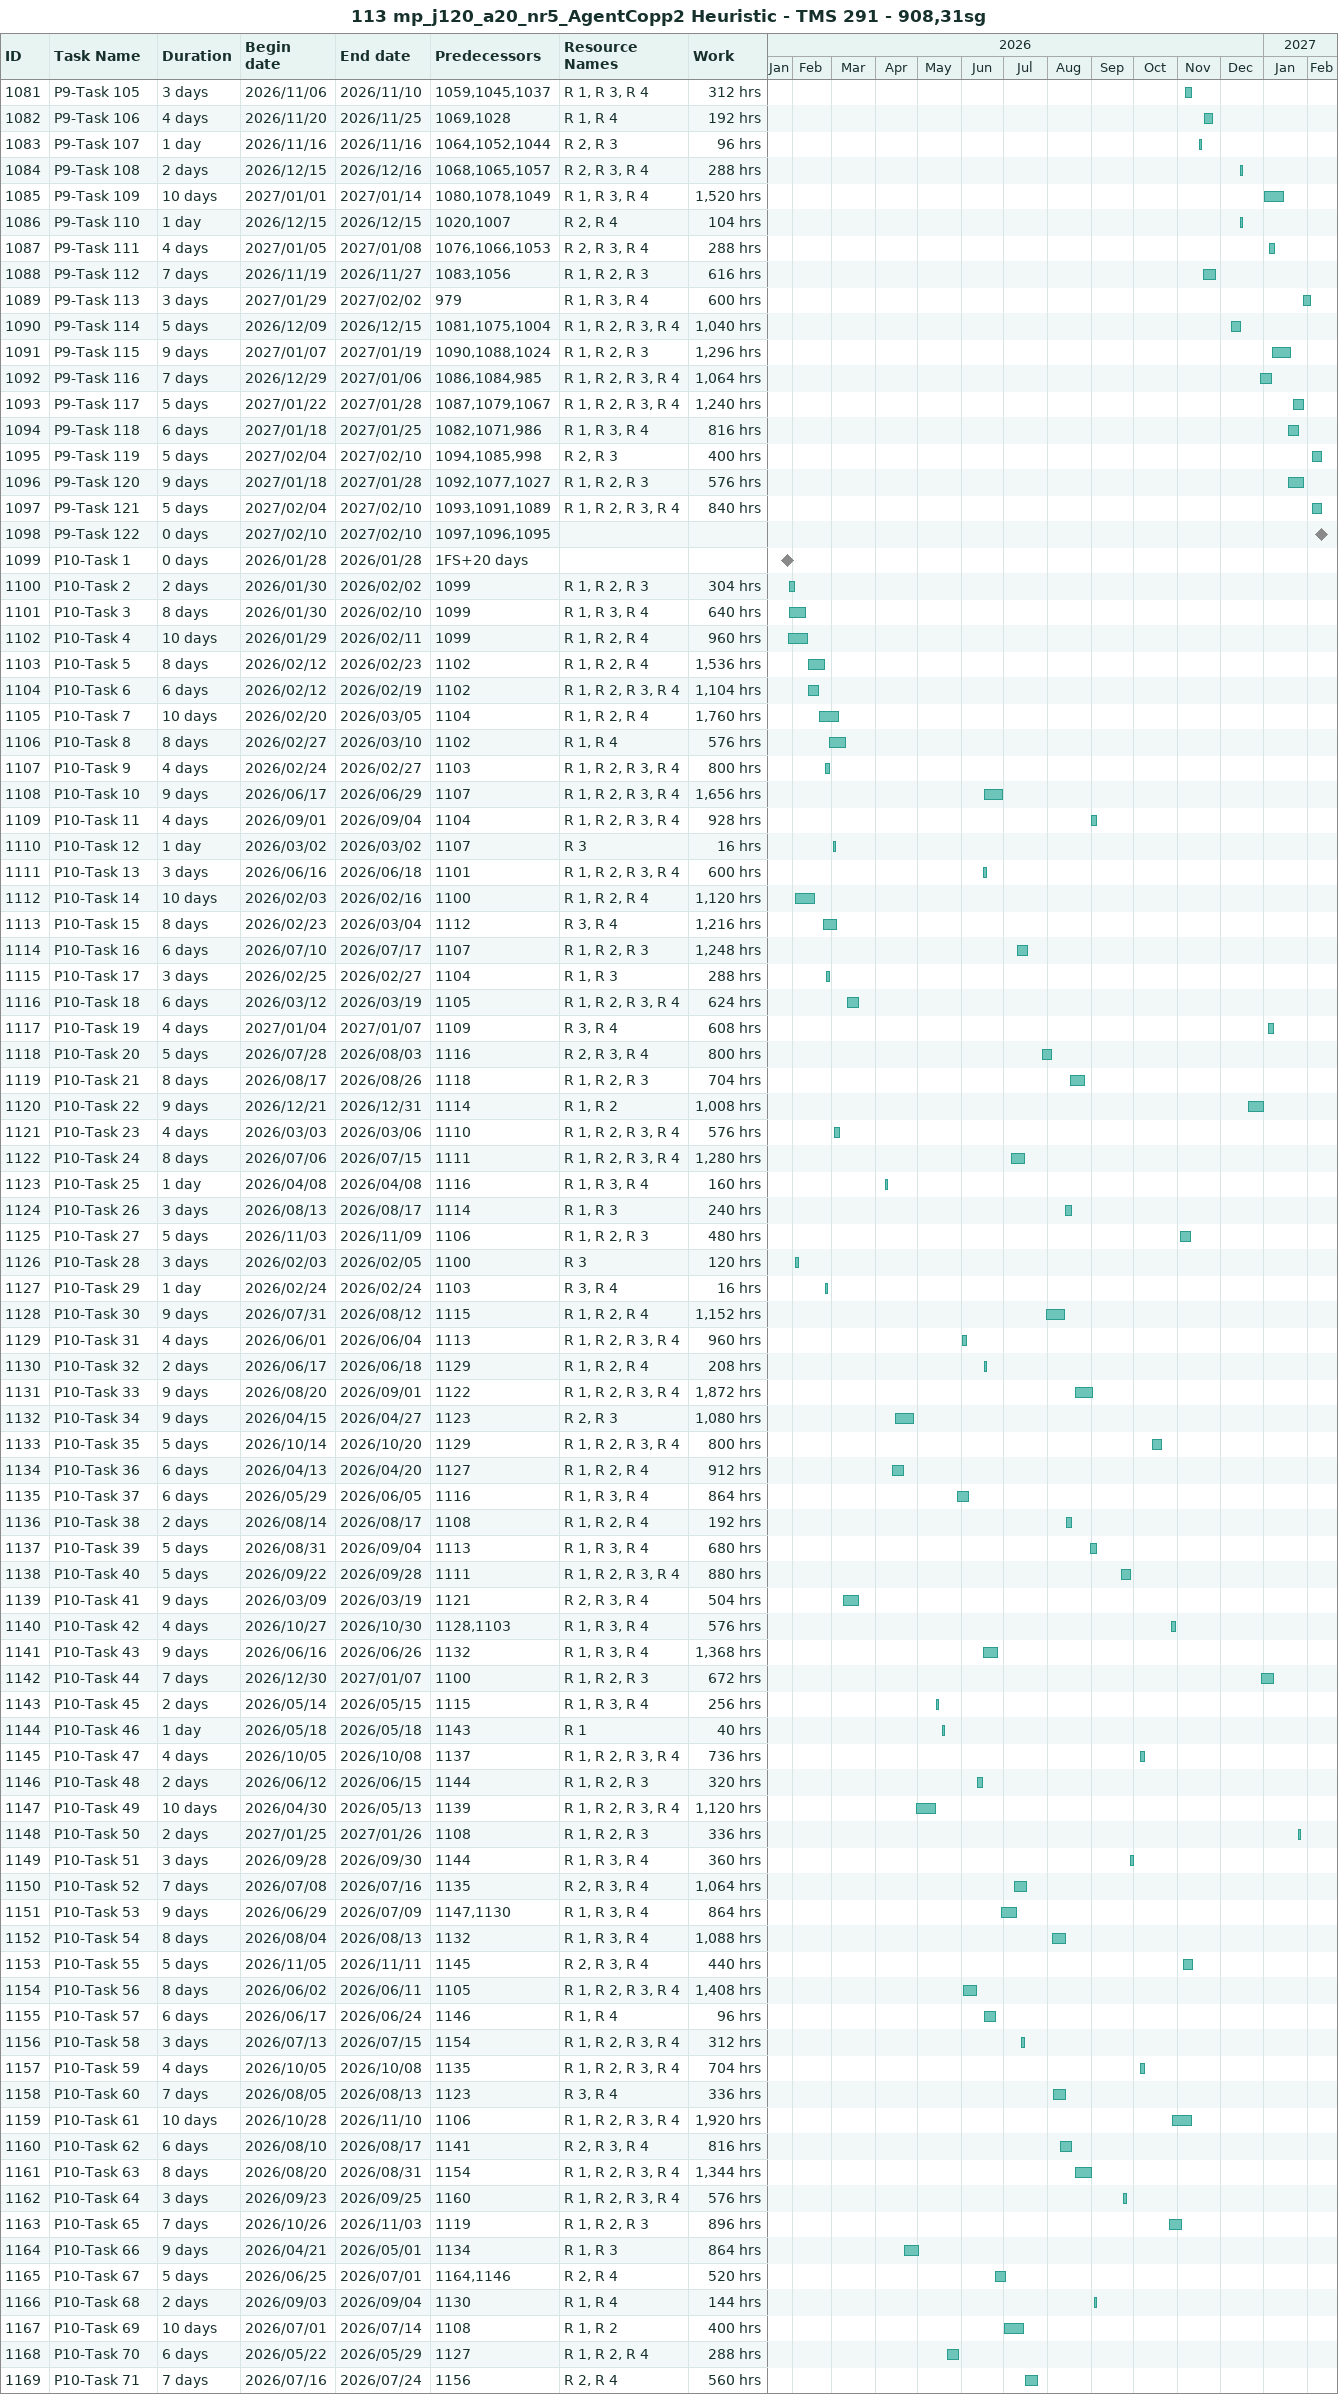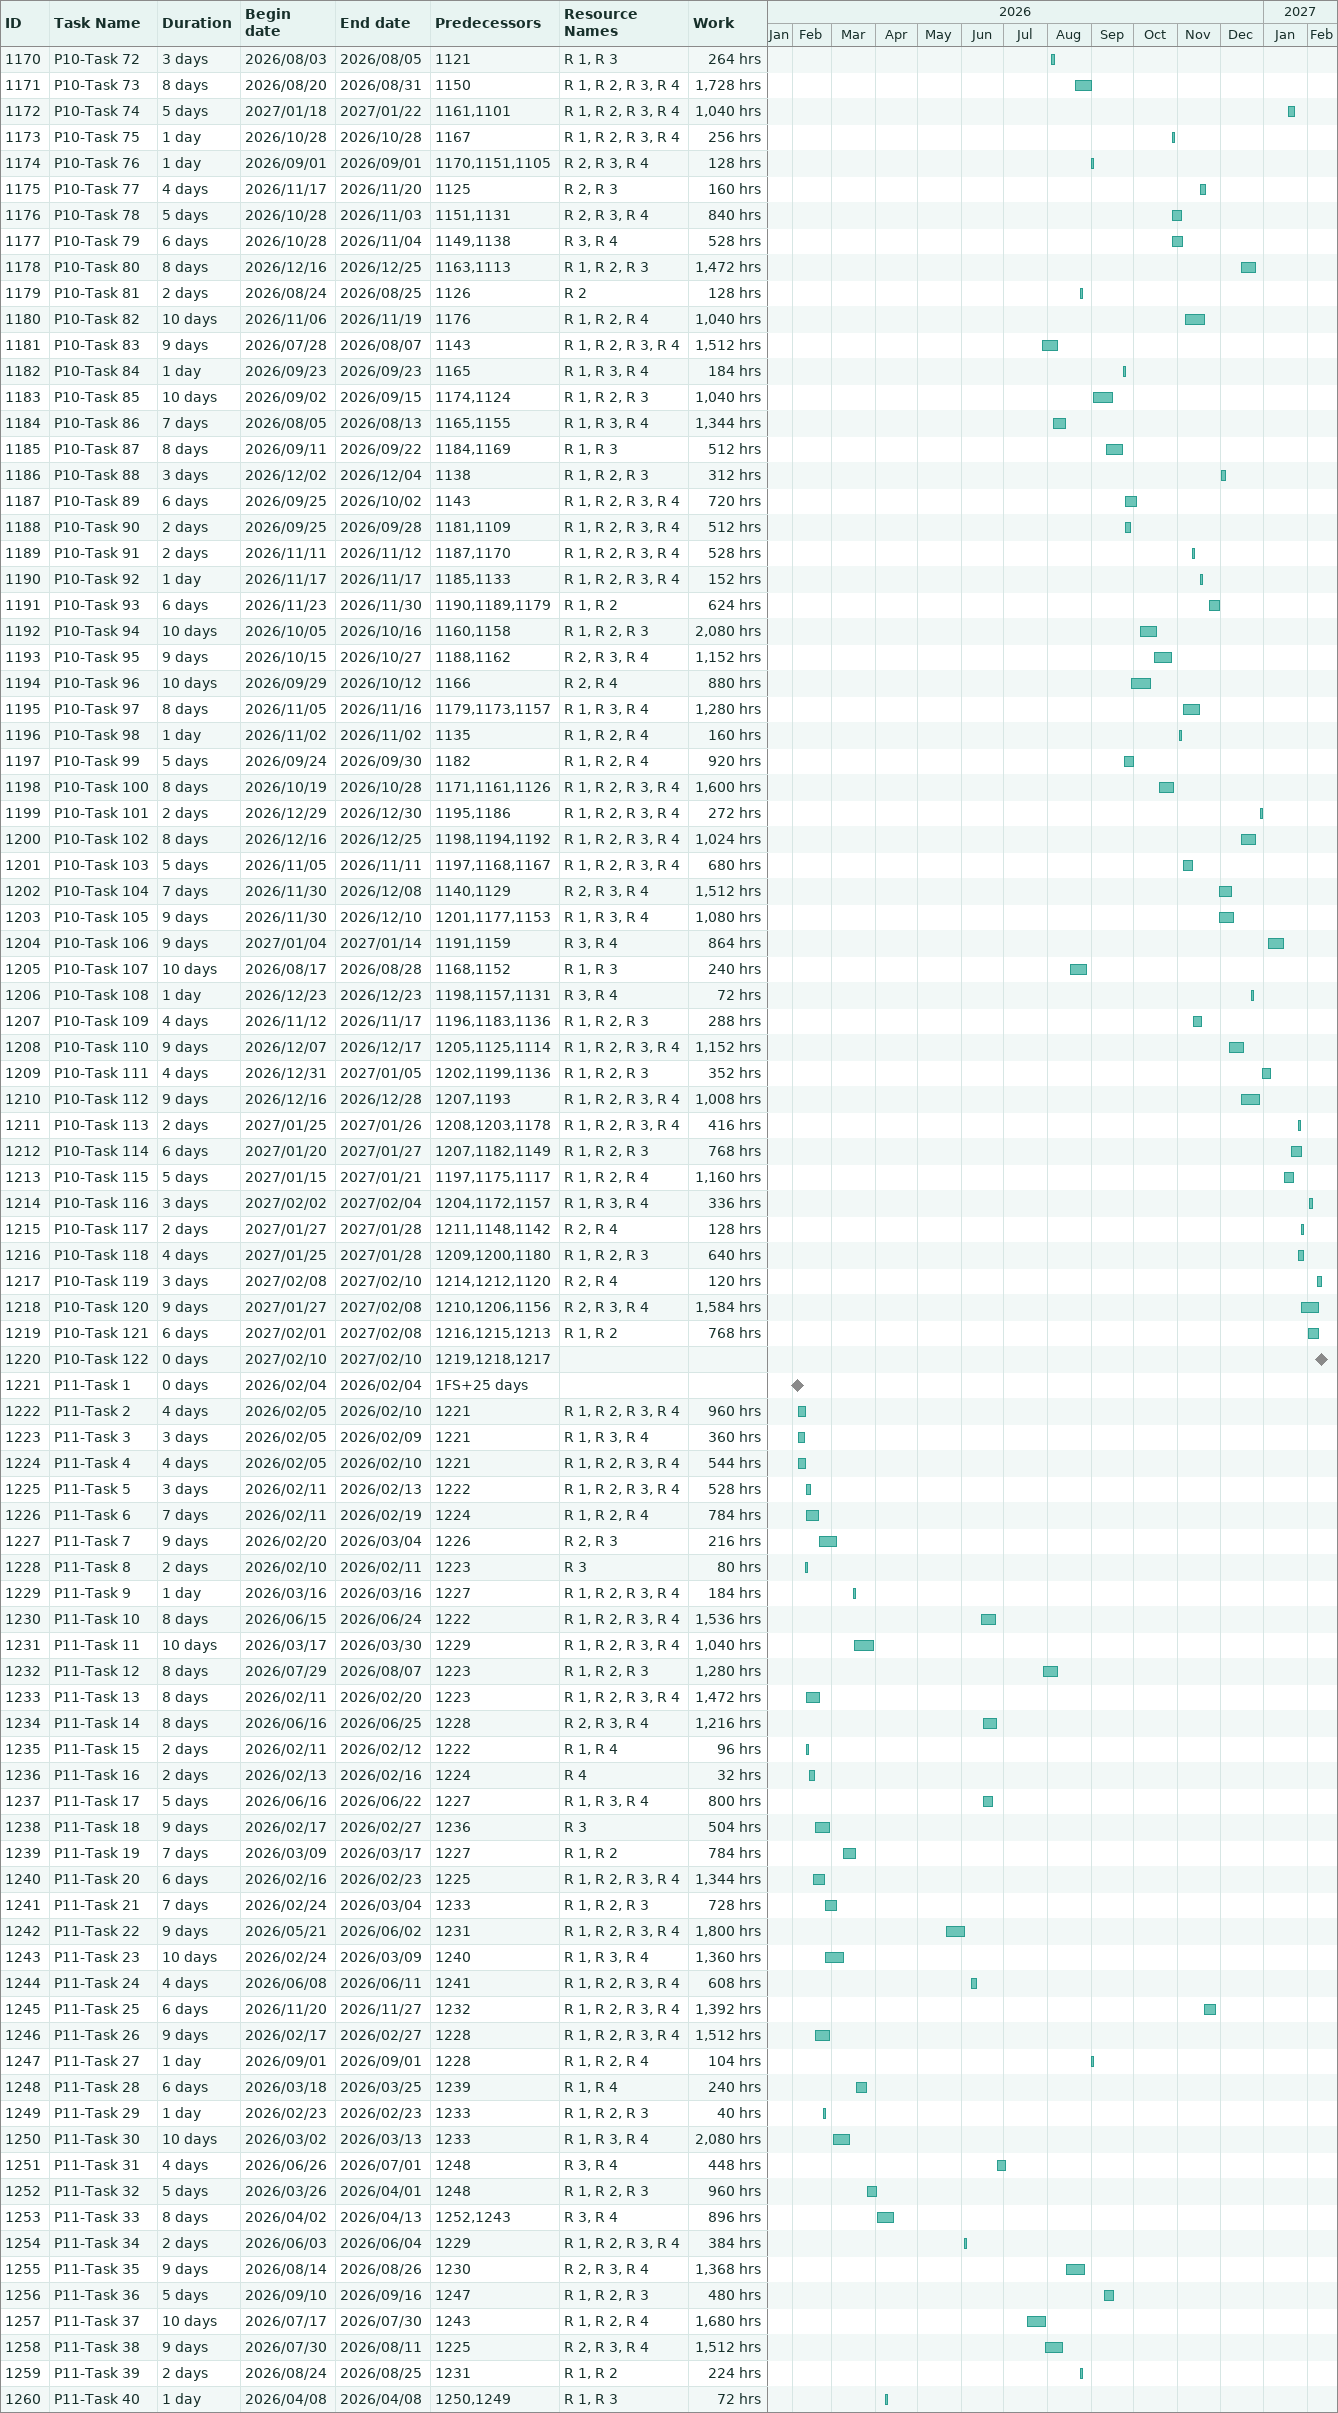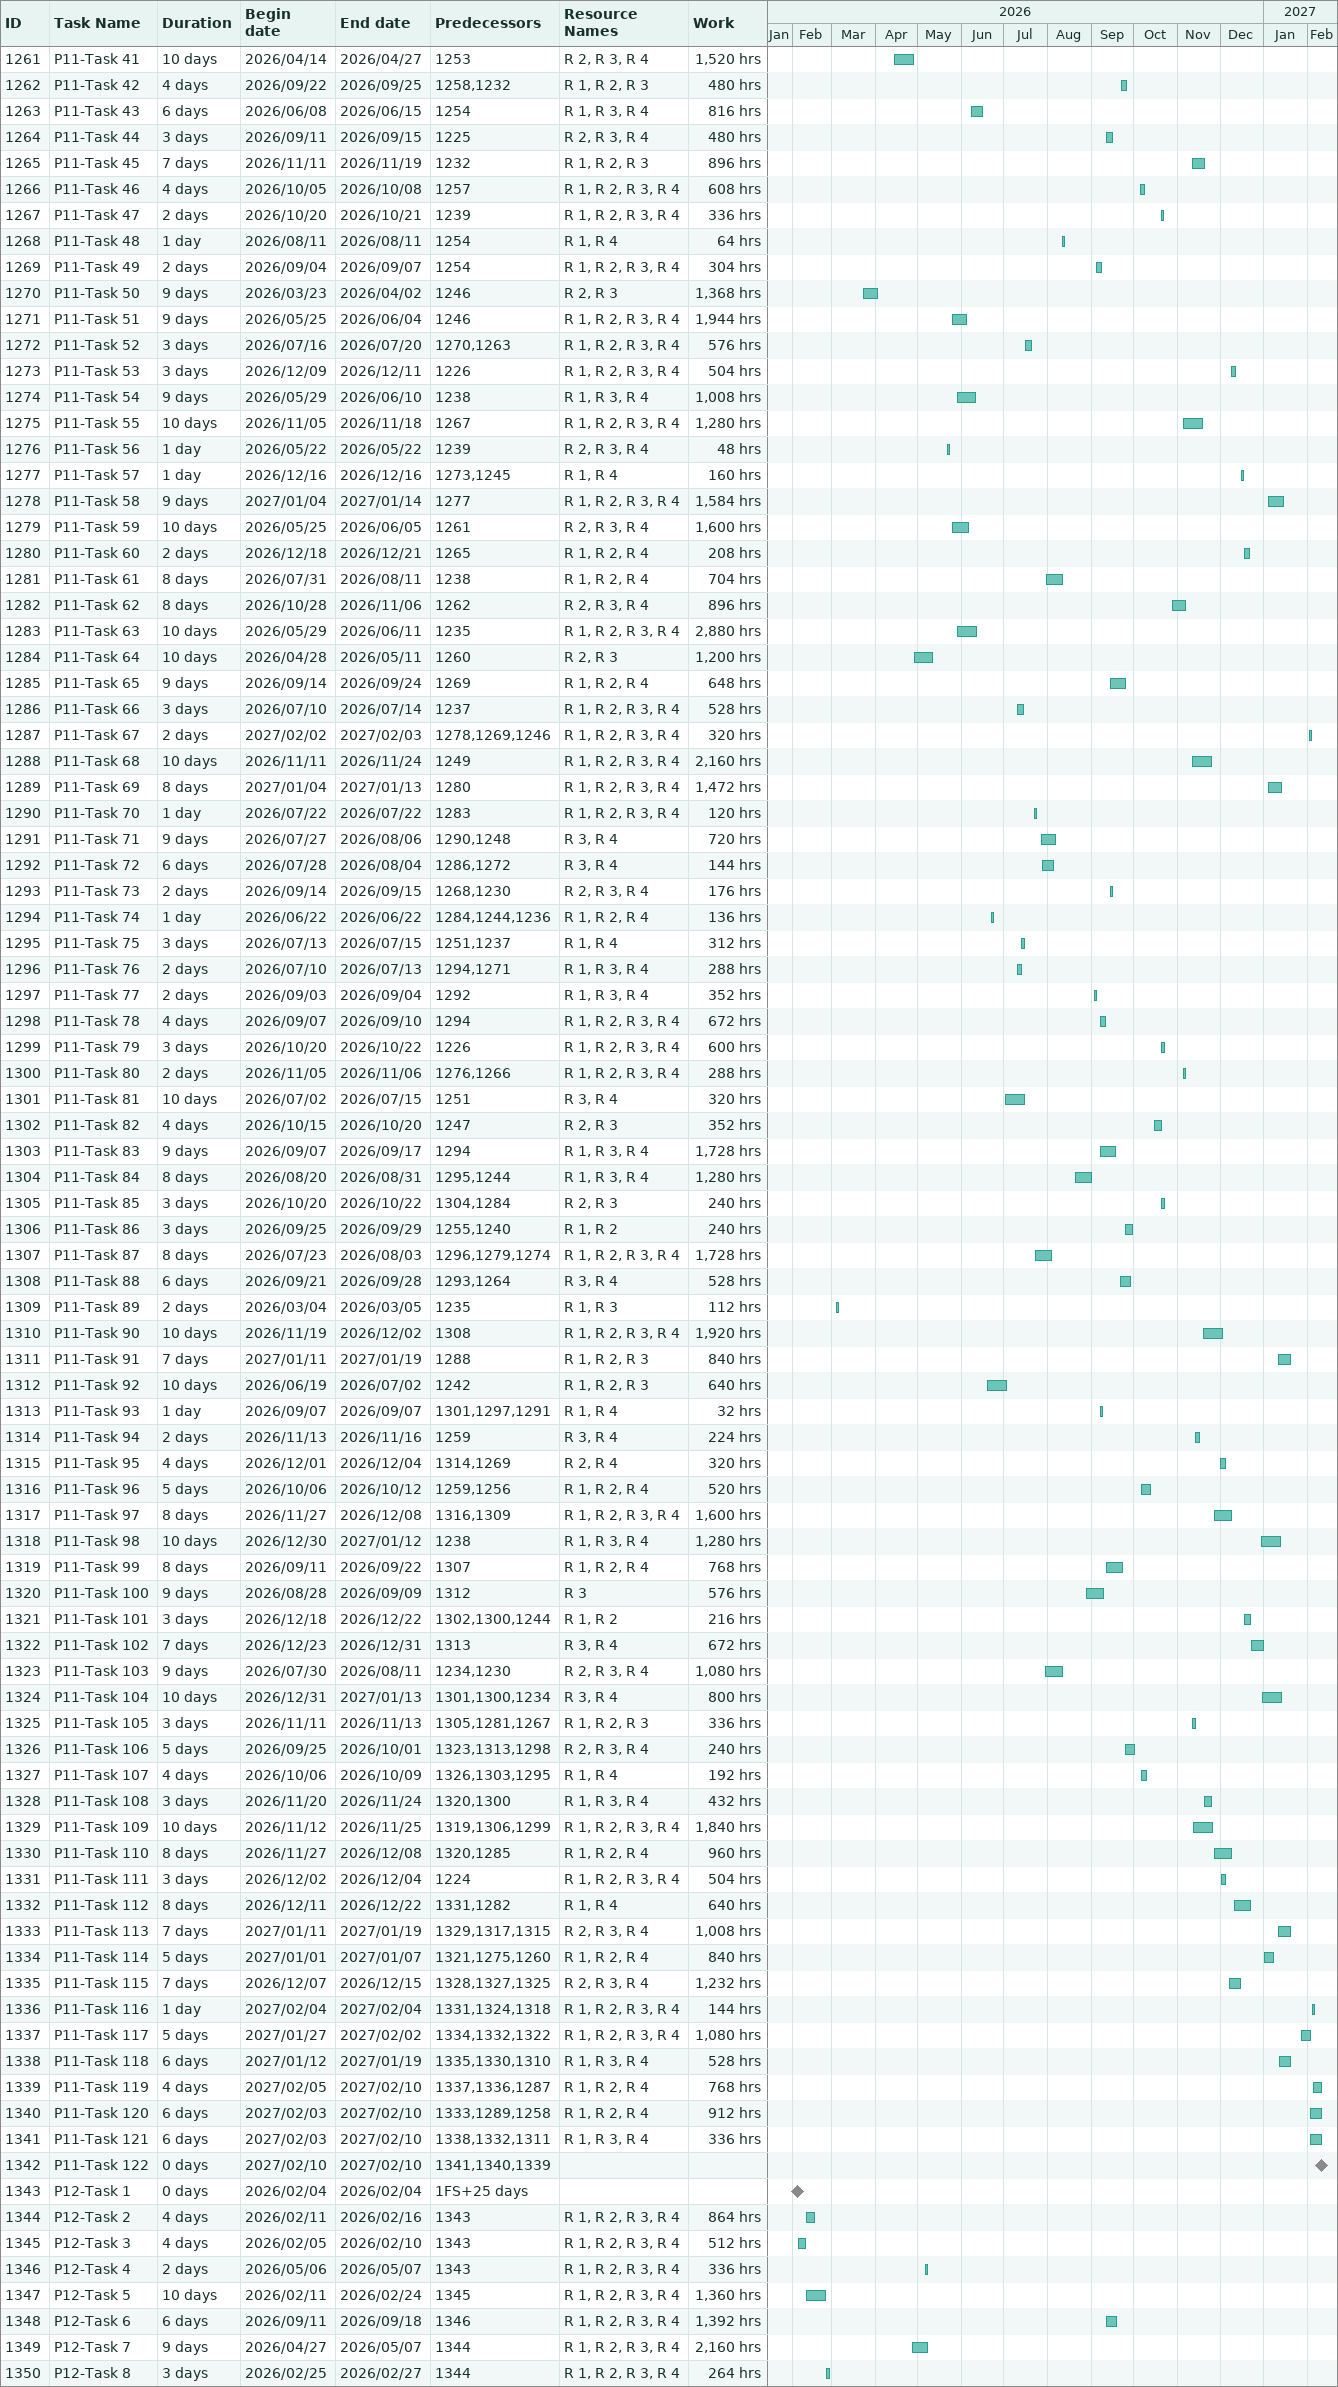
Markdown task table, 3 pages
113 mp_j120_a20_nr5_AgentCopp2 Heuristic - TMS 291 - 908,31sg

| ID | Task | Duration | Start | Finish | Predecessors | Resources | Work (h) |
|---|---|---|---|---|---|---|---|
| 1081 | P9-Task 105 | 3d | 2026-11-06 | 2026-11-10 | 1059, 1045, 1037 | R 1, R 3, R 4 | 312 |
| 1082 | P9-Task 106 | 4d | 2026-11-20 | 2026-11-25 | 1069, 1028 | R 1, R 4 | 192 |
| 1083 | P9-Task 107 | 1d | 2026-11-16 | 2026-11-16 | 1064, 1052, 1044 | R 2, R 3 | 96 |
| 1084 | P9-Task 108 | 2d | 2026-12-15 | 2026-12-16 | 1068, 1065, 1057 | R 2, R 3, R 4 | 288 |
| 1085 | P9-Task 109 | 10d | 2027-01-01 | 2027-01-14 | 1080, 1078, 1049 | R 1, R 3, R 4 | 1520 |
| 1086 | P9-Task 110 | 1d | 2026-12-15 | 2026-12-15 | 1020, 1007 | R 2, R 4 | 104 |
| 1087 | P9-Task 111 | 4d | 2027-01-05 | 2027-01-08 | 1076, 1066, 1053 | R 2, R 3, R 4 | 288 |
| 1088 | P9-Task 112 | 7d | 2026-11-19 | 2026-11-27 | 1083, 1056 | R 1, R 2, R 3 | 616 |
| 1089 | P9-Task 113 | 3d | 2027-01-29 | 2027-02-02 | 979 | R 1, R 3, R 4 | 600 |
| 1090 | P9-Task 114 | 5d | 2026-12-09 | 2026-12-15 | 1081, 1075, 1004 | R 1, R 2, R 3, R 4 | 1040 |
| 1091 | P9-Task 115 | 9d | 2027-01-07 | 2027-01-19 | 1090, 1088, 1024 | R 1, R 2, R 3 | 1296 |
| 1092 | P9-Task 116 | 7d | 2026-12-29 | 2027-01-06 | 1086, 1084, 985 | R 1, R 2, R 3, R 4 | 1064 |
| 1093 | P9-Task 117 | 5d | 2027-01-22 | 2027-01-28 | 1087, 1079, 1067 | R 1, R 2, R 3, R 4 | 1240 |
| 1094 | P9-Task 118 | 6d | 2027-01-18 | 2027-01-25 | 1082, 1071, 986 | R 1, R 3, R 4 | 816 |
| 1095 | P9-Task 119 | 5d | 2027-02-04 | 2027-02-10 | 1094, 1085, 998 | R 2, R 3 | 400 |
| 1096 | P9-Task 120 | 9d | 2027-01-18 | 2027-01-28 | 1092, 1077, 1027 | R 1, R 2, R 3 | 576 |
| 1097 | P9-Task 121 | 5d | 2027-02-04 | 2027-02-10 | 1093, 1091, 1089 | R 1, R 2, R 3, R 4 | 840 |
| 1098 | P9-Task 122 | 0d | 2027-02-10 | 2027-02-10 | 1097, 1096, 1095 |  |  |
| 1099 | P10-Task 1 | 0d | 2026-01-28 | 2026-01-28 | 1FS+20d |  |  |
| 1100 | P10-Task 2 | 2d | 2026-01-30 | 2026-02-02 | 1099 | R 1, R 2, R 3 | 304 |
| 1101 | P10-Task 3 | 8d | 2026-01-30 | 2026-02-10 | 1099 | R 1, R 3, R 4 | 640 |
| 1102 | P10-Task 4 | 10d | 2026-01-29 | 2026-02-11 | 1099 | R 1, R 2, R 4 | 960 |
| 1103 | P10-Task 5 | 8d | 2026-02-12 | 2026-02-23 | 1102 | R 1, R 2, R 4 | 1536 |
| 1104 | P10-Task 6 | 6d | 2026-02-12 | 2026-02-19 | 1102 | R 1, R 2, R 3, R 4 | 1104 |
| 1105 | P10-Task 7 | 10d | 2026-02-20 | 2026-03-05 | 1104 | R 1, R 2, R 4 | 1760 |
| 1106 | P10-Task 8 | 8d | 2026-02-27 | 2026-03-10 | 1102 | R 1, R 4 | 576 |
| 1107 | P10-Task 9 | 4d | 2026-02-24 | 2026-02-27 | 1103 | R 1, R 2, R 3, R 4 | 800 |
| 1108 | P10-Task 10 | 9d | 2026-06-17 | 2026-06-29 | 1107 | R 1, R 2, R 3, R 4 | 1656 |
| 1109 | P10-Task 11 | 4d | 2026-09-01 | 2026-09-04 | 1104 | R 1, R 2, R 3, R 4 | 928 |
| 1110 | P10-Task 12 | 1d | 2026-03-02 | 2026-03-02 | 1107 | R 3 | 16 |
| 1111 | P10-Task 13 | 3d | 2026-06-16 | 2026-06-18 | 1101 | R 1, R 2, R 3, R 4 | 600 |
| 1112 | P10-Task 14 | 10d | 2026-02-03 | 2026-02-16 | 1100 | R 1, R 2, R 4 | 1120 |
| 1113 | P10-Task 15 | 8d | 2026-02-23 | 2026-03-04 | 1112 | R 3, R 4 | 1216 |
| 1114 | P10-Task 16 | 6d | 2026-07-10 | 2026-07-17 | 1107 | R 1, R 2, R 3 | 1248 |
| 1115 | P10-Task 17 | 3d | 2026-02-25 | 2026-02-27 | 1104 | R 1, R 3 | 288 |
| 1116 | P10-Task 18 | 6d | 2026-03-12 | 2026-03-19 | 1105 | R 1, R 2, R 3, R 4 | 624 |
| 1117 | P10-Task 19 | 4d | 2027-01-04 | 2027-01-07 | 1109 | R 3, R 4 | 608 |
| 1118 | P10-Task 20 | 5d | 2026-07-28 | 2026-08-03 | 1116 | R 2, R 3, R 4 | 800 |
| 1119 | P10-Task 21 | 8d | 2026-08-17 | 2026-08-26 | 1118 | R 1, R 2, R 3 | 704 |
| 1120 | P10-Task 22 | 9d | 2026-12-21 | 2026-12-31 | 1114 | R 1, R 2 | 1008 |
| 1121 | P10-Task 23 | 4d | 2026-03-03 | 2026-03-06 | 1110 | R 1, R 2, R 3, R 4 | 576 |
| 1122 | P10-Task 24 | 8d | 2026-07-06 | 2026-07-15 | 1111 | R 1, R 2, R 3, R 4 | 1280 |
| 1123 | P10-Task 25 | 1d | 2026-04-08 | 2026-04-08 | 1116 | R 1, R 3, R 4 | 160 |
| 1124 | P10-Task 26 | 3d | 2026-08-13 | 2026-08-17 | 1114 | R 1, R 3 | 240 |
| 1125 | P10-Task 27 | 5d | 2026-11-03 | 2026-11-09 | 1106 | R 1, R 2, R 3 | 480 |
| 1126 | P10-Task 28 | 3d | 2026-02-03 | 2026-02-05 | 1100 | R 3 | 120 |
| 1127 | P10-Task 29 | 1d | 2026-02-24 | 2026-02-24 | 1103 | R 3, R 4 | 16 |
| 1128 | P10-Task 30 | 9d | 2026-07-31 | 2026-08-12 | 1115 | R 1, R 2, R 4 | 1152 |
| 1129 | P10-Task 31 | 4d | 2026-06-01 | 2026-06-04 | 1113 | R 1, R 2, R 3, R 4 | 960 |
| 1130 | P10-Task 32 | 2d | 2026-06-17 | 2026-06-18 | 1129 | R 1, R 2, R 4 | 208 |
| 1131 | P10-Task 33 | 9d | 2026-08-20 | 2026-09-01 | 1122 | R 1, R 2, R 3, R 4 | 1872 |
| 1132 | P10-Task 34 | 9d | 2026-04-15 | 2026-04-27 | 1123 | R 2, R 3 | 1080 |
| 1133 | P10-Task 35 | 5d | 2026-10-14 | 2026-10-20 | 1129 | R 1, R 2, R 3, R 4 | 800 |
| 1134 | P10-Task 36 | 6d | 2026-04-13 | 2026-04-20 | 1127 | R 1, R 2, R 4 | 912 |
| 1135 | P10-Task 37 | 6d | 2026-05-29 | 2026-06-05 | 1116 | R 1, R 3, R 4 | 864 |
| 1136 | P10-Task 38 | 2d | 2026-08-14 | 2026-08-17 | 1108 | R 1, R 2, R 4 | 192 |
| 1137 | P10-Task 39 | 5d | 2026-08-31 | 2026-09-04 | 1113 | R 1, R 3, R 4 | 680 |
| 1138 | P10-Task 40 | 5d | 2026-09-22 | 2026-09-28 | 1111 | R 1, R 2, R 3, R 4 | 880 |
| 1139 | P10-Task 41 | 9d | 2026-03-09 | 2026-03-19 | 1121 | R 2, R 3, R 4 | 504 |
| 1140 | P10-Task 42 | 4d | 2026-10-27 | 2026-10-30 | 1128, 1103 | R 1, R 3, R 4 | 576 |
| 1141 | P10-Task 43 | 9d | 2026-06-16 | 2026-06-26 | 1132 | R 1, R 3, R 4 | 1368 |
| 1142 | P10-Task 44 | 7d | 2026-12-30 | 2027-01-07 | 1100 | R 1, R 2, R 3 | 672 |
| 1143 | P10-Task 45 | 2d | 2026-05-14 | 2026-05-15 | 1115 | R 1, R 3, R 4 | 256 |
| 1144 | P10-Task 46 | 1d | 2026-05-18 | 2026-05-18 | 1143 | R 1 | 40 |
| 1145 | P10-Task 47 | 4d | 2026-10-05 | 2026-10-08 | 1137 | R 1, R 2, R 3, R 4 | 736 |
| 1146 | P10-Task 48 | 2d | 2026-06-12 | 2026-06-15 | 1144 | R 1, R 2, R 3 | 320 |
| 1147 | P10-Task 49 | 10d | 2026-04-30 | 2026-05-13 | 1139 | R 1, R 2, R 3, R 4 | 1120 |
| 1148 | P10-Task 50 | 2d | 2027-01-25 | 2027-01-26 | 1108 | R 1, R 2, R 3 | 336 |
| 1149 | P10-Task 51 | 3d | 2026-09-28 | 2026-09-30 | 1144 | R 1, R 3, R 4 | 360 |
| 1150 | P10-Task 52 | 7d | 2026-07-08 | 2026-07-16 | 1135 | R 2, R 3, R 4 | 1064 |
| 1151 | P10-Task 53 | 9d | 2026-06-29 | 2026-07-09 | 1147, 1130 | R 1, R 3, R 4 | 864 |
| 1152 | P10-Task 54 | 8d | 2026-08-04 | 2026-08-13 | 1132 | R 1, R 3, R 4 | 1088 |
| 1153 | P10-Task 55 | 5d | 2026-11-05 | 2026-11-11 | 1145 | R 2, R 3, R 4 | 440 |
| 1154 | P10-Task 56 | 8d | 2026-06-02 | 2026-06-11 | 1105 | R 1, R 2, R 3, R 4 | 1408 |
| 1155 | P10-Task 57 | 6d | 2026-06-17 | 2026-06-24 | 1146 | R 1, R 4 | 96 |
| 1156 | P10-Task 58 | 3d | 2026-07-13 | 2026-07-15 | 1154 | R 1, R 2, R 3, R 4 | 312 |
| 1157 | P10-Task 59 | 4d | 2026-10-05 | 2026-10-08 | 1135 | R 1, R 2, R 3, R 4 | 704 |
| 1158 | P10-Task 60 | 7d | 2026-08-05 | 2026-08-13 | 1123 | R 3, R 4 | 336 |
| 1159 | P10-Task 61 | 10d | 2026-10-28 | 2026-11-10 | 1106 | R 1, R 2, R 3, R 4 | 1920 |
| 1160 | P10-Task 62 | 6d | 2026-08-10 | 2026-08-17 | 1141 | R 2, R 3, R 4 | 816 |
| 1161 | P10-Task 63 | 8d | 2026-08-20 | 2026-08-31 | 1154 | R 1, R 2, R 3, R 4 | 1344 |
| 1162 | P10-Task 64 | 3d | 2026-09-23 | 2026-09-25 | 1160 | R 1, R 2, R 3, R 4 | 576 |
| 1163 | P10-Task 65 | 7d | 2026-10-26 | 2026-11-03 | 1119 | R 1, R 2, R 3 | 896 |
| 1164 | P10-Task 66 | 9d | 2026-04-21 | 2026-05-01 | 1134 | R 1, R 3 | 864 |
| 1165 | P10-Task 67 | 5d | 2026-06-25 | 2026-07-01 | 1164, 1146 | R 2, R 4 | 520 |
| 1166 | P10-Task 68 | 2d | 2026-09-03 | 2026-09-04 | 1130 | R 1, R 4 | 144 |
| 1167 | P10-Task 69 | 10d | 2026-07-01 | 2026-07-14 | 1108 | R 1, R 2 | 400 |
| 1168 | P10-Task 70 | 6d | 2026-05-22 | 2026-05-29 | 1127 | R 1, R 2, R 4 | 288 |
| 1169 | P10-Task 71 | 7d | 2026-07-16 | 2026-07-24 | 1156 | R 2, R 4 | 560 |
| 1170 | P10-Task 72 | 3d | 2026-08-03 | 2026-08-05 | 1121 | R 1, R 3 | 264 |
| 1171 | P10-Task 73 | 8d | 2026-08-20 | 2026-08-31 | 1150 | R 1, R 2, R 3, R 4 | 1728 |
| 1172 | P10-Task 74 | 5d | 2027-01-18 | 2027-01-22 | 1161, 1101 | R 1, R 2, R 3, R 4 | 1040 |
| 1173 | P10-Task 75 | 1d | 2026-10-28 | 2026-10-28 | 1167 | R 1, R 2, R 3, R 4 | 256 |
| 1174 | P10-Task 76 | 1d | 2026-09-01 | 2026-09-01 | 1170, 1151, 1105 | R 2, R 3, R 4 | 128 |
| 1175 | P10-Task 77 | 4d | 2026-11-17 | 2026-11-20 | 1125 | R 2, R 3 | 160 |
| 1176 | P10-Task 78 | 5d | 2026-10-28 | 2026-11-03 | 1151, 1131 | R 2, R 3, R 4 | 840 |
| 1177 | P10-Task 79 | 6d | 2026-10-28 | 2026-11-04 | 1149, 1138 | R 3, R 4 | 528 |
| 1178 | P10-Task 80 | 8d | 2026-12-16 | 2026-12-25 | 1163, 1113 | R 1, R 2, R 3 | 1472 |
| 1179 | P10-Task 81 | 2d | 2026-08-24 | 2026-08-25 | 1126 | R 2 | 128 |
| 1180 | P10-Task 82 | 10d | 2026-11-06 | 2026-11-19 | 1176 | R 1, R 2, R 4 | 1040 |
| 1181 | P10-Task 83 | 9d | 2026-07-28 | 2026-08-07 | 1143 | R 1, R 2, R 3, R 4 | 1512 |
| 1182 | P10-Task 84 | 1d | 2026-09-23 | 2026-09-23 | 1165 | R 1, R 3, R 4 | 184 |
| 1183 | P10-Task 85 | 10d | 2026-09-02 | 2026-09-15 | 1174, 1124 | R 1, R 2, R 3 | 1040 |
| 1184 | P10-Task 86 | 7d | 2026-08-05 | 2026-08-13 | 1165, 1155 | R 1, R 3, R 4 | 1344 |
| 1185 | P10-Task 87 | 8d | 2026-09-11 | 2026-09-22 | 1184, 1169 | R 1, R 3 | 512 |
| 1186 | P10-Task 88 | 3d | 2026-12-02 | 2026-12-04 | 1138 | R 1, R 2, R 3 | 312 |
| 1187 | P10-Task 89 | 6d | 2026-09-25 | 2026-10-02 | 1143 | R 1, R 2, R 3, R 4 | 720 |
| 1188 | P10-Task 90 | 2d | 2026-09-25 | 2026-09-28 | 1181, 1109 | R 1, R 2, R 3, R 4 | 512 |
| 1189 | P10-Task 91 | 2d | 2026-11-11 | 2026-11-12 | 1187, 1170 | R 1, R 2, R 3, R 4 | 528 |
| 1190 | P10-Task 92 | 1d | 2026-11-17 | 2026-11-17 | 1185, 1133 | R 1, R 2, R 3, R 4 | 152 |
| 1191 | P10-Task 93 | 6d | 2026-11-23 | 2026-11-30 | 1190, 1189, 1179 | R 1, R 2 | 624 |
| 1192 | P10-Task 94 | 10d | 2026-10-05 | 2026-10-16 | 1160, 1158 | R 1, R 2, R 3 | 2080 |
| 1193 | P10-Task 95 | 9d | 2026-10-15 | 2026-10-27 | 1188, 1162 | R 2, R 3, R 4 | 1152 |
| 1194 | P10-Task 96 | 10d | 2026-09-29 | 2026-10-12 | 1166 | R 2, R 4 | 880 |
| 1195 | P10-Task 97 | 8d | 2026-11-05 | 2026-11-16 | 1179, 1173, 1157 | R 1, R 3, R 4 | 1280 |
| 1196 | P10-Task 98 | 1d | 2026-11-02 | 2026-11-02 | 1135 | R 1, R 2, R 4 | 160 |
| 1197 | P10-Task 99 | 5d | 2026-09-24 | 2026-09-30 | 1182 | R 1, R 2, R 4 | 920 |
| 1198 | P10-Task 100 | 8d | 2026-10-19 | 2026-10-28 | 1171, 1161, 1126 | R 1, R 2, R 3, R 4 | 1600 |
| 1199 | P10-Task 101 | 2d | 2026-12-29 | 2026-12-30 | 1195, 1186 | R 1, R 2, R 3, R 4 | 272 |
| 1200 | P10-Task 102 | 8d | 2026-12-16 | 2026-12-25 | 1198, 1194, 1192 | R 1, R 2, R 3, R 4 | 1024 |
| 1201 | P10-Task 103 | 5d | 2026-11-05 | 2026-11-11 | 1197, 1168, 1167 | R 1, R 2, R 3, R 4 | 680 |
| 1202 | P10-Task 104 | 7d | 2026-11-30 | 2026-12-08 | 1140, 1129 | R 2, R 3, R 4 | 1512 |
| 1203 | P10-Task 105 | 9d | 2026-11-30 | 2026-12-10 | 1201, 1177, 1153 | R 1, R 3, R 4 | 1080 |
| 1204 | P10-Task 106 | 9d | 2027-01-04 | 2027-01-14 | 1191, 1159 | R 3, R 4 | 864 |
| 1205 | P10-Task 107 | 10d | 2026-08-17 | 2026-08-28 | 1168, 1152 | R 1, R 3 | 240 |
| 1206 | P10-Task 108 | 1d | 2026-12-23 | 2026-12-23 | 1198, 1157, 1131 | R 3, R 4 | 72 |
| 1207 | P10-Task 109 | 4d | 2026-11-12 | 2026-11-17 | 1196, 1183, 1136 | R 1, R 2, R 3 | 288 |
| 1208 | P10-Task 110 | 9d | 2026-12-07 | 2026-12-17 | 1205, 1125, 1114 | R 1, R 2, R 3, R 4 | 1152 |
| 1209 | P10-Task 111 | 4d | 2026-12-31 | 2027-01-05 | 1202, 1199, 1136 | R 1, R 2, R 3 | 352 |
| 1210 | P10-Task 112 | 9d | 2026-12-16 | 2026-12-28 | 1207, 1193 | R 1, R 2, R 3, R 4 | 1008 |
| 1211 | P10-Task 113 | 2d | 2027-01-25 | 2027-01-26 | 1208, 1203, 1178 | R 1, R 2, R 3, R 4 | 416 |
| 1212 | P10-Task 114 | 6d | 2027-01-20 | 2027-01-27 | 1207, 1182, 1149 | R 1, R 2, R 3 | 768 |
| 1213 | P10-Task 115 | 5d | 2027-01-15 | 2027-01-21 | 1197, 1175, 1117 | R 1, R 2, R 4 | 1160 |
| 1214 | P10-Task 116 | 3d | 2027-02-02 | 2027-02-04 | 1204, 1172, 1157 | R 1, R 3, R 4 | 336 |
| 1215 | P10-Task 117 | 2d | 2027-01-27 | 2027-01-28 | 1211, 1148, 1142 | R 2, R 4 | 128 |
| 1216 | P10-Task 118 | 4d | 2027-01-25 | 2027-01-28 | 1209, 1200, 1180 | R 1, R 2, R 3 | 640 |
| 1217 | P10-Task 119 | 3d | 2027-02-08 | 2027-02-10 | 1214, 1212, 1120 | R 2, R 4 | 120 |
| 1218 | P10-Task 120 | 9d | 2027-01-27 | 2027-02-08 | 1210, 1206, 1156 | R 2, R 3, R 4 | 1584 |
| 1219 | P10-Task 121 | 6d | 2027-02-01 | 2027-02-08 | 1216, 1215, 1213 | R 1, R 2 | 768 |
| 1220 | P10-Task 122 | 0d | 2027-02-10 | 2027-02-10 | 1219, 1218, 1217 |  |  |
| 1221 | P11-Task 1 | 0d | 2026-02-04 | 2026-02-04 | 1FS+25d |  |  |
| 1222 | P11-Task 2 | 4d | 2026-02-05 | 2026-02-10 | 1221 | R 1, R 2, R 3, R 4 | 960 |
| 1223 | P11-Task 3 | 3d | 2026-02-05 | 2026-02-09 | 1221 | R 1, R 3, R 4 | 360 |
| 1224 | P11-Task 4 | 4d | 2026-02-05 | 2026-02-10 | 1221 | R 1, R 2, R 3, R 4 | 544 |
| 1225 | P11-Task 5 | 3d | 2026-02-11 | 2026-02-13 | 1222 | R 1, R 2, R 3, R 4 | 528 |
| 1226 | P11-Task 6 | 7d | 2026-02-11 | 2026-02-19 | 1224 | R 1, R 2, R 4 | 784 |
| 1227 | P11-Task 7 | 9d | 2026-02-20 | 2026-03-04 | 1226 | R 2, R 3 | 216 |
| 1228 | P11-Task 8 | 2d | 2026-02-10 | 2026-02-11 | 1223 | R 3 | 80 |
| 1229 | P11-Task 9 | 1d | 2026-03-16 | 2026-03-16 | 1227 | R 1, R 2, R 3, R 4 | 184 |
| 1230 | P11-Task 10 | 8d | 2026-06-15 | 2026-06-24 | 1222 | R 1, R 2, R 3, R 4 | 1536 |
| 1231 | P11-Task 11 | 10d | 2026-03-17 | 2026-03-30 | 1229 | R 1, R 2, R 3, R 4 | 1040 |
| 1232 | P11-Task 12 | 8d | 2026-07-29 | 2026-08-07 | 1223 | R 1, R 2, R 3 | 1280 |
| 1233 | P11-Task 13 | 8d | 2026-02-11 | 2026-02-20 | 1223 | R 1, R 2, R 3, R 4 | 1472 |
| 1234 | P11-Task 14 | 8d | 2026-06-16 | 2026-06-25 | 1228 | R 2, R 3, R 4 | 1216 |
| 1235 | P11-Task 15 | 2d | 2026-02-11 | 2026-02-12 | 1222 | R 1, R 4 | 96 |
| 1236 | P11-Task 16 | 2d | 2026-02-13 | 2026-02-16 | 1224 | R 4 | 32 |
| 1237 | P11-Task 17 | 5d | 2026-06-16 | 2026-06-22 | 1227 | R 1, R 3, R 4 | 800 |
| 1238 | P11-Task 18 | 9d | 2026-02-17 | 2026-02-27 | 1236 | R 3 | 504 |
| 1239 | P11-Task 19 | 7d | 2026-03-09 | 2026-03-17 | 1227 | R 1, R 2 | 784 |
| 1240 | P11-Task 20 | 6d | 2026-02-16 | 2026-02-23 | 1225 | R 1, R 2, R 3, R 4 | 1344 |
| 1241 | P11-Task 21 | 7d | 2026-02-24 | 2026-03-04 | 1233 | R 1, R 2, R 3 | 728 |
| 1242 | P11-Task 22 | 9d | 2026-05-21 | 2026-06-02 | 1231 | R 1, R 2, R 3, R 4 | 1800 |
| 1243 | P11-Task 23 | 10d | 2026-02-24 | 2026-03-09 | 1240 | R 1, R 3, R 4 | 1360 |
| 1244 | P11-Task 24 | 4d | 2026-06-08 | 2026-06-11 | 1241 | R 1, R 2, R 3, R 4 | 608 |
| 1245 | P11-Task 25 | 6d | 2026-11-20 | 2026-11-27 | 1232 | R 1, R 2, R 3, R 4 | 1392 |
| 1246 | P11-Task 26 | 9d | 2026-02-17 | 2026-02-27 | 1228 | R 1, R 2, R 3, R 4 | 1512 |
| 1247 | P11-Task 27 | 1d | 2026-09-01 | 2026-09-01 | 1228 | R 1, R 2, R 4 | 104 |
| 1248 | P11-Task 28 | 6d | 2026-03-18 | 2026-03-25 | 1239 | R 1, R 4 | 240 |
| 1249 | P11-Task 29 | 1d | 2026-02-23 | 2026-02-23 | 1233 | R 1, R 2, R 3 | 40 |
| 1250 | P11-Task 30 | 10d | 2026-03-02 | 2026-03-13 | 1233 | R 1, R 3, R 4 | 2080 |
| 1251 | P11-Task 31 | 4d | 2026-06-26 | 2026-07-01 | 1248 | R 3, R 4 | 448 |
| 1252 | P11-Task 32 | 5d | 2026-03-26 | 2026-04-01 | 1248 | R 1, R 2, R 3 | 960 |
| 1253 | P11-Task 33 | 8d | 2026-04-02 | 2026-04-13 | 1252, 1243 | R 3, R 4 | 896 |
| 1254 | P11-Task 34 | 2d | 2026-06-03 | 2026-06-04 | 1229 | R 1, R 2, R 3, R 4 | 384 |
| 1255 | P11-Task 35 | 9d | 2026-08-14 | 2026-08-26 | 1230 | R 2, R 3, R 4 | 1368 |
| 1256 | P11-Task 36 | 5d | 2026-09-10 | 2026-09-16 | 1247 | R 1, R 2, R 3 | 480 |
| 1257 | P11-Task 37 | 10d | 2026-07-17 | 2026-07-30 | 1243 | R 1, R 2, R 4 | 1680 |
| 1258 | P11-Task 38 | 9d | 2026-07-30 | 2026-08-11 | 1225 | R 2, R 3, R 4 | 1512 |
| 1259 | P11-Task 39 | 2d | 2026-08-24 | 2026-08-25 | 1231 | R 1, R 2 | 224 |
| 1260 | P11-Task 40 | 1d | 2026-04-08 | 2026-04-08 | 1250, 1249 | R 1, R 3 | 72 |
| 1261 | P11-Task 41 | 10d | 2026-04-14 | 2026-04-27 | 1253 | R 2, R 3, R 4 | 1520 |
| 1262 | P11-Task 42 | 4d | 2026-09-22 | 2026-09-25 | 1258, 1232 | R 1, R 2, R 3 | 480 |
| 1263 | P11-Task 43 | 6d | 2026-06-08 | 2026-06-15 | 1254 | R 1, R 3, R 4 | 816 |
| 1264 | P11-Task 44 | 3d | 2026-09-11 | 2026-09-15 | 1225 | R 2, R 3, R 4 | 480 |
| 1265 | P11-Task 45 | 7d | 2026-11-11 | 2026-11-19 | 1232 | R 1, R 2, R 3 | 896 |
| 1266 | P11-Task 46 | 4d | 2026-10-05 | 2026-10-08 | 1257 | R 1, R 2, R 3, R 4 | 608 |
| 1267 | P11-Task 47 | 2d | 2026-10-20 | 2026-10-21 | 1239 | R 1, R 2, R 3, R 4 | 336 |
| 1268 | P11-Task 48 | 1d | 2026-08-11 | 2026-08-11 | 1254 | R 1, R 4 | 64 |
| 1269 | P11-Task 49 | 2d | 2026-09-04 | 2026-09-07 | 1254 | R 1, R 2, R 3, R 4 | 304 |
| 1270 | P11-Task 50 | 9d | 2026-03-23 | 2026-04-02 | 1246 | R 2, R 3 | 1368 |
| 1271 | P11-Task 51 | 9d | 2026-05-25 | 2026-06-04 | 1246 | R 1, R 2, R 3, R 4 | 1944 |
| 1272 | P11-Task 52 | 3d | 2026-07-16 | 2026-07-20 | 1270, 1263 | R 1, R 2, R 3, R 4 | 576 |
| 1273 | P11-Task 53 | 3d | 2026-12-09 | 2026-12-11 | 1226 | R 1, R 2, R 3, R 4 | 504 |
| 1274 | P11-Task 54 | 9d | 2026-05-29 | 2026-06-10 | 1238 | R 1, R 3, R 4 | 1008 |
| 1275 | P11-Task 55 | 10d | 2026-11-05 | 2026-11-18 | 1267 | R 1, R 2, R 3, R 4 | 1280 |
| 1276 | P11-Task 56 | 1d | 2026-05-22 | 2026-05-22 | 1239 | R 2, R 3, R 4 | 48 |
| 1277 | P11-Task 57 | 1d | 2026-12-16 | 2026-12-16 | 1273, 1245 | R 1, R 4 | 160 |
| 1278 | P11-Task 58 | 9d | 2027-01-04 | 2027-01-14 | 1277 | R 1, R 2, R 3, R 4 | 1584 |
| 1279 | P11-Task 59 | 10d | 2026-05-25 | 2026-06-05 | 1261 | R 2, R 3, R 4 | 1600 |
| 1280 | P11-Task 60 | 2d | 2026-12-18 | 2026-12-21 | 1265 | R 1, R 2, R 4 | 208 |
| 1281 | P11-Task 61 | 8d | 2026-07-31 | 2026-08-11 | 1238 | R 1, R 2, R 4 | 704 |
| 1282 | P11-Task 62 | 8d | 2026-10-28 | 2026-11-06 | 1262 | R 2, R 3, R 4 | 896 |
| 1283 | P11-Task 63 | 10d | 2026-05-29 | 2026-06-11 | 1235 | R 1, R 2, R 3, R 4 | 2880 |
| 1284 | P11-Task 64 | 10d | 2026-04-28 | 2026-05-11 | 1260 | R 2, R 3 | 1200 |
| 1285 | P11-Task 65 | 9d | 2026-09-14 | 2026-09-24 | 1269 | R 1, R 2, R 4 | 648 |
| 1286 | P11-Task 66 | 3d | 2026-07-10 | 2026-07-14 | 1237 | R 1, R 2, R 3, R 4 | 528 |
| 1287 | P11-Task 67 | 2d | 2027-02-02 | 2027-02-03 | 1278, 1269, 1246 | R 1, R 2, R 3, R 4 | 320 |
| 1288 | P11-Task 68 | 10d | 2026-11-11 | 2026-11-24 | 1249 | R 1, R 2, R 3, R 4 | 2160 |
| 1289 | P11-Task 69 | 8d | 2027-01-04 | 2027-01-13 | 1280 | R 1, R 2, R 3, R 4 | 1472 |
| 1290 | P11-Task 70 | 1d | 2026-07-22 | 2026-07-22 | 1283 | R 1, R 2, R 3, R 4 | 120 |
| 1291 | P11-Task 71 | 9d | 2026-07-27 | 2026-08-06 | 1290, 1248 | R 3, R 4 | 720 |
| 1292 | P11-Task 72 | 6d | 2026-07-28 | 2026-08-04 | 1286, 1272 | R 3, R 4 | 144 |
| 1293 | P11-Task 73 | 2d | 2026-09-14 | 2026-09-15 | 1268, 1230 | R 2, R 3, R 4 | 176 |
| 1294 | P11-Task 74 | 1d | 2026-06-22 | 2026-06-22 | 1284, 1244, 1236 | R 1, R 2, R 4 | 136 |
| 1295 | P11-Task 75 | 3d | 2026-07-13 | 2026-07-15 | 1251, 1237 | R 1, R 4 | 312 |
| 1296 | P11-Task 76 | 2d | 2026-07-10 | 2026-07-13 | 1294, 1271 | R 1, R 3, R 4 | 288 |
| 1297 | P11-Task 77 | 2d | 2026-09-03 | 2026-09-04 | 1292 | R 1, R 3, R 4 | 352 |
| 1298 | P11-Task 78 | 4d | 2026-09-07 | 2026-09-10 | 1294 | R 1, R 2, R 3, R 4 | 672 |
| 1299 | P11-Task 79 | 3d | 2026-10-20 | 2026-10-22 | 1226 | R 1, R 2, R 3, R 4 | 600 |
| 1300 | P11-Task 80 | 2d | 2026-11-05 | 2026-11-06 | 1276, 1266 | R 1, R 2, R 3, R 4 | 288 |
| 1301 | P11-Task 81 | 10d | 2026-07-02 | 2026-07-15 | 1251 | R 3, R 4 | 320 |
| 1302 | P11-Task 82 | 4d | 2026-10-15 | 2026-10-20 | 1247 | R 2, R 3 | 352 |
| 1303 | P11-Task 83 | 9d | 2026-09-07 | 2026-09-17 | 1294 | R 1, R 3, R 4 | 1728 |
| 1304 | P11-Task 84 | 8d | 2026-08-20 | 2026-08-31 | 1295, 1244 | R 1, R 3, R 4 | 1280 |
| 1305 | P11-Task 85 | 3d | 2026-10-20 | 2026-10-22 | 1304, 1284 | R 2, R 3 | 240 |
| 1306 | P11-Task 86 | 3d | 2026-09-25 | 2026-09-29 | 1255, 1240 | R 1, R 2 | 240 |
| 1307 | P11-Task 87 | 8d | 2026-07-23 | 2026-08-03 | 1296, 1279, 1274 | R 1, R 2, R 3, R 4 | 1728 |
| 1308 | P11-Task 88 | 6d | 2026-09-21 | 2026-09-28 | 1293, 1264 | R 3, R 4 | 528 |
| 1309 | P11-Task 89 | 2d | 2026-03-04 | 2026-03-05 | 1235 | R 1, R 3 | 112 |
| 1310 | P11-Task 90 | 10d | 2026-11-19 | 2026-12-02 | 1308 | R 1, R 2, R 3, R 4 | 1920 |
| 1311 | P11-Task 91 | 7d | 2027-01-11 | 2027-01-19 | 1288 | R 1, R 2, R 3 | 840 |
| 1312 | P11-Task 92 | 10d | 2026-06-19 | 2026-07-02 | 1242 | R 1, R 2, R 3 | 640 |
| 1313 | P11-Task 93 | 1d | 2026-09-07 | 2026-09-07 | 1301, 1297, 1291 | R 1, R 4 | 32 |
| 1314 | P11-Task 94 | 2d | 2026-11-13 | 2026-11-16 | 1259 | R 3, R 4 | 224 |
| 1315 | P11-Task 95 | 4d | 2026-12-01 | 2026-12-04 | 1314, 1269 | R 2, R 4 | 320 |
| 1316 | P11-Task 96 | 5d | 2026-10-06 | 2026-10-12 | 1259, 1256 | R 1, R 2, R 4 | 520 |
| 1317 | P11-Task 97 | 8d | 2026-11-27 | 2026-12-08 | 1316, 1309 | R 1, R 2, R 3, R 4 | 1600 |
| 1318 | P11-Task 98 | 10d | 2026-12-30 | 2027-01-12 | 1238 | R 1, R 3, R 4 | 1280 |
| 1319 | P11-Task 99 | 8d | 2026-09-11 | 2026-09-22 | 1307 | R 1, R 2, R 4 | 768 |
| 1320 | P11-Task 100 | 9d | 2026-08-28 | 2026-09-09 | 1312 | R 3 | 576 |
| 1321 | P11-Task 101 | 3d | 2026-12-18 | 2026-12-22 | 1302, 1300, 1244 | R 1, R 2 | 216 |
| 1322 | P11-Task 102 | 7d | 2026-12-23 | 2026-12-31 | 1313 | R 3, R 4 | 672 |
| 1323 | P11-Task 103 | 9d | 2026-07-30 | 2026-08-11 | 1234, 1230 | R 2, R 3, R 4 | 1080 |
| 1324 | P11-Task 104 | 10d | 2026-12-31 | 2027-01-13 | 1301, 1300, 1234 | R 3, R 4 | 800 |
| 1325 | P11-Task 105 | 3d | 2026-11-11 | 2026-11-13 | 1305, 1281, 1267 | R 1, R 2, R 3 | 336 |
| 1326 | P11-Task 106 | 5d | 2026-09-25 | 2026-10-01 | 1323, 1313, 1298 | R 2, R 3, R 4 | 240 |
| 1327 | P11-Task 107 | 4d | 2026-10-06 | 2026-10-09 | 1326, 1303, 1295 | R 1, R 4 | 192 |
| 1328 | P11-Task 108 | 3d | 2026-11-20 | 2026-11-24 | 1320, 1300 | R 1, R 3, R 4 | 432 |
| 1329 | P11-Task 109 | 10d | 2026-11-12 | 2026-11-25 | 1319, 1306, 1299 | R 1, R 2, R 3, R 4 | 1840 |
| 1330 | P11-Task 110 | 8d | 2026-11-27 | 2026-12-08 | 1320, 1285 | R 1, R 2, R 4 | 960 |
| 1331 | P11-Task 111 | 3d | 2026-12-02 | 2026-12-04 | 1224 | R 1, R 2, R 3, R 4 | 504 |
| 1332 | P11-Task 112 | 8d | 2026-12-11 | 2026-12-22 | 1331, 1282 | R 1, R 4 | 640 |
| 1333 | P11-Task 113 | 7d | 2027-01-11 | 2027-01-19 | 1329, 1317, 1315 | R 2, R 3, R 4 | 1008 |
| 1334 | P11-Task 114 | 5d | 2027-01-01 | 2027-01-07 | 1321, 1275, 1260 | R 1, R 2, R 4 | 840 |
| 1335 | P11-Task 115 | 7d | 2026-12-07 | 2026-12-15 | 1328, 1327, 1325 | R 2, R 3, R 4 | 1232 |
| 1336 | P11-Task 116 | 1d | 2027-02-04 | 2027-02-04 | 1331, 1324, 1318 | R 1, R 2, R 3, R 4 | 144 |
| 1337 | P11-Task 117 | 5d | 2027-01-27 | 2027-02-02 | 1334, 1332, 1322 | R 1, R 2, R 3, R 4 | 1080 |
| 1338 | P11-Task 118 | 6d | 2027-01-12 | 2027-01-19 | 1335, 1330, 1310 | R 1, R 3, R 4 | 528 |
| 1339 | P11-Task 119 | 4d | 2027-02-05 | 2027-02-10 | 1337, 1336, 1287 | R 1, R 2, R 4 | 768 |
| 1340 | P11-Task 120 | 6d | 2027-02-03 | 2027-02-10 | 1333, 1289, 1258 | R 1, R 2, R 4 | 912 |
| 1341 | P11-Task 121 | 6d | 2027-02-03 | 2027-02-10 | 1338, 1332, 1311 | R 1, R 3, R 4 | 336 |
| 1342 | P11-Task 122 | 0d | 2027-02-10 | 2027-02-10 | 1341, 1340, 1339 |  |  |
| 1343 | P12-Task 1 | 0d | 2026-02-04 | 2026-02-04 | 1FS+25d |  |  |
| 1344 | P12-Task 2 | 4d | 2026-02-11 | 2026-02-16 | 1343 | R 1, R 2, R 3, R 4 | 864 |
| 1345 | P12-Task 3 | 4d | 2026-02-05 | 2026-02-10 | 1343 | R 1, R 2, R 3, R 4 | 512 |
| 1346 | P12-Task 4 | 2d | 2026-05-06 | 2026-05-07 | 1343 | R 1, R 2, R 3, R 4 | 336 |
| 1347 | P12-Task 5 | 10d | 2026-02-11 | 2026-02-24 | 1345 | R 1, R 2, R 3, R 4 | 1360 |
| 1348 | P12-Task 6 | 6d | 2026-09-11 | 2026-09-18 | 1346 | R 1, R 2, R 3, R 4 | 1392 |
| 1349 | P12-Task 7 | 9d | 2026-04-27 | 2026-05-07 | 1344 | R 1, R 2, R 3, R 4 | 2160 |
| 1350 | P12-Task 8 | 3d | 2026-02-25 | 2026-02-27 | 1344 | R 1, R 2, R 3, R 4 | 264 |
